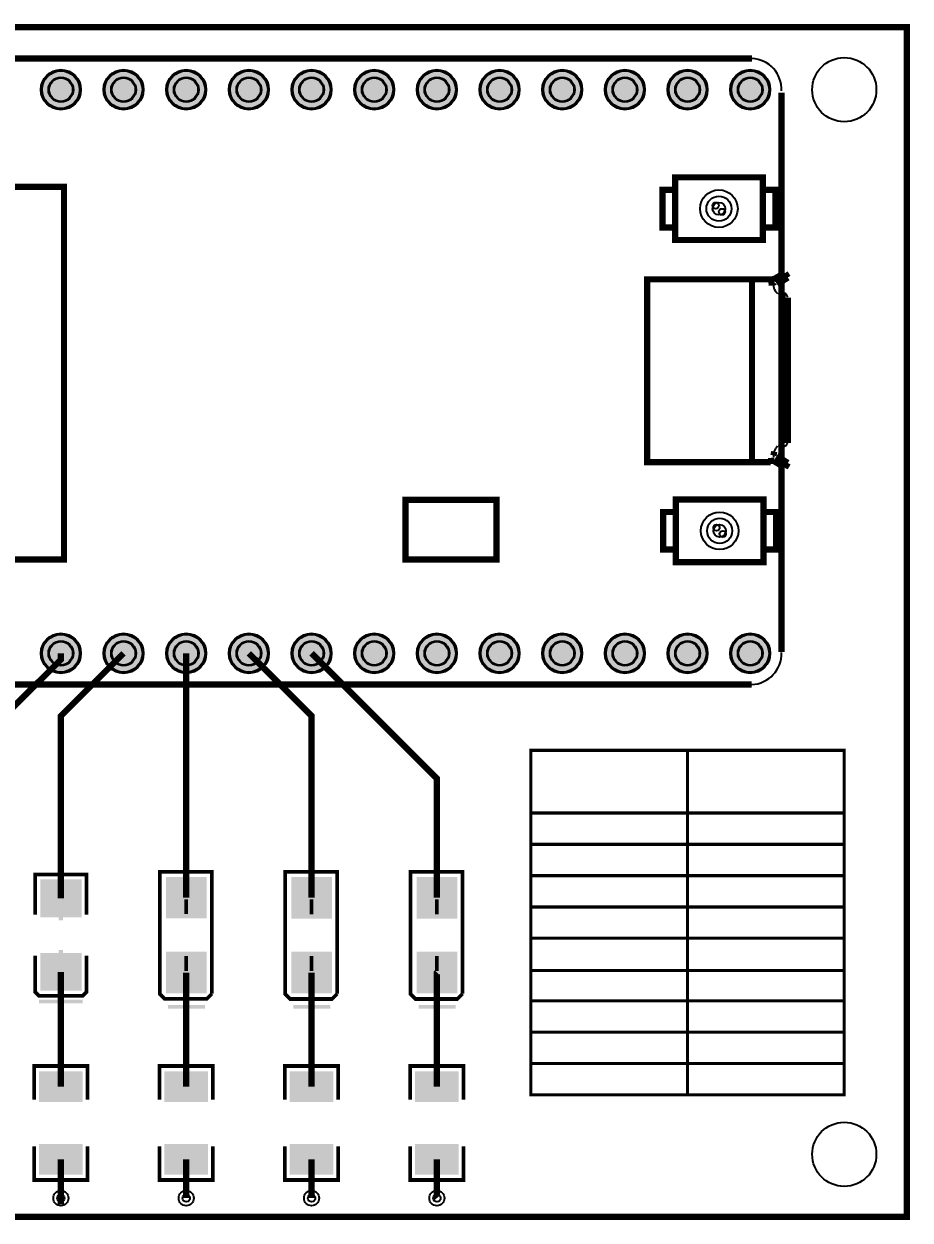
# Model space of a CAD drawing. Header units: millimetres. Extents: x 15.1 to 111.9, y -38.2 to 10.3.
# Drawn here: x 75.97 to 111.89, y -38.23 to 10.29 of the extents above; entities that cross this region are included whole.
import ezdxf

# ---------------------------------------------------------------- set-up
doc = ezdxf.new("R2010")
doc.units = ezdxf.units.MM
for name, color, linetype, true_color in [('BoardOutLine', 7, 'Continuous', 0xff00ff), ('BottomSolderMaskLayer', 7, 'Continuous', 0xaa00ff), ('Document', 7, 'Continuous', 0xffffff), ('Hole', 7, 'Continuous', 0x222222), ('Multi-Layer', 7, 'Continuous', 0xc0c0c0), ('TopLayer', 7, 'Continuous', 0xff0000), ('TopPasteMaskLayer', 7, 'Continuous', 0x808080), ('TopSilkLayer', 7, 'Continuous', 0xffcc00), ('TopSolderMaskLayer', 7, 'Continuous', 0x800080)]:
    doc.layers.add(name, color=color, linetype=linetype, true_color=true_color)

msp = doc.modelspace()

# ---------------------------------------------------------------- hatches: boundary and pattern name
at = {"layer": 'BottomSolderMaskLayer'}
for points in [[(76.65709931419859, 7.6200152400305114, 1), (78.2827025654051, 7.6200152400305114, 1)], [(79.19710439420872, 7.6200152400305114, 1), (80.82270764541524, 7.6200152400305114, 1)], [(81.73710947421885, 7.6200152400305114, 1), (83.36271272542537, 7.6200152400305114, 1)], [(84.27711455422899, 7.6200152400305114, 1), (85.9027178054355, 7.6200152400305114, 1)], [(86.81711963423935, 7.6200152400305114, 1), (88.44272288544586, 7.6200152400305114, 1)], [(89.35712471424948, 7.6200152400305114, 1), (90.982727965456, 7.6200152400305114, 1)], [(91.89712979425961, 7.6200152400305114, 1), (93.52273304546613, 7.6200152400305114, 1)], [(94.43713487426974, 7.6200152400305114, 1), (96.06273812547626, 7.6200152400305114, 1)], [(96.97713995427988, 7.6200152400305114, 1), (98.60274320548639, 7.6200152400305114, 1)], [(99.51714503429001, 7.6200152400305114, 1), (101.14274828549652, 7.6200152400305114, 1)], [(102.05715011430014, 7.6200152400305114, 1), (103.68275336550666, 7.6200152400305114, 1)], [(104.59715519431028, 7.6200152400305114, 1), (106.22275844551679, 7.6200152400305114, 1)], [(76.65709931419859, -15.24003048006091, 1), (78.2827025654051, -15.24003048006091, 1)], [(79.19710439420872, -15.24003048006091, 1), (80.82270764541524, -15.24003048006091, 1)], [(81.73710947421885, -15.24003048006091, 1), (83.36271272542537, -15.24003048006091, 1)], [(84.27711455422899, -15.24003048006091, 1), (85.9027178054355, -15.24003048006091, 1)], [(86.81711963423935, -15.24003048006091, 1), (88.44272288544586, -15.24003048006091, 1)], [(89.35712471424948, -15.24003048006091, 1), (90.982727965456, -15.24003048006091, 1)], [(91.89712979425961, -15.24003048006091, 1), (93.52273304546613, -15.24003048006091, 1)], [(94.43713487426974, -15.24003048006091, 1), (96.06273812547626, -15.24003048006091, 1)], [(96.97713995427988, -15.24003048006091, 1), (98.60274320548639, -15.24003048006091, 1)], [(99.51714503429001, -15.24003048006091, 1), (101.14274828549652, -15.24003048006091, 1)], [(102.05715011430014, -15.24003048006091, 1), (103.68275336550666, -15.24003048006091, 1)], [(104.59715519431028, -15.24003048006091, 1), (106.22275844551679, -15.24003048006091, 1)]]:
    msp.add_hatch(color=256, dxfattribs=at).paths.add_polyline_path(points)
at = {"layer": 'Document'}
for points in [[(82.62501905003819, -25.219075438150867), (82.47500635001279, -25.219075438150867), (82.47500635001279, -25.81907543815089), (82.62501905003819, -25.81907543815089)], [(87.7051816103633, -25.22052324104652), (87.5551689103379, -25.22052324104652), (87.5551689103379, -25.82052324104643), (87.7051816103633, -25.82052324104643)], [(92.78519177038356, -25.220040640081265), (92.63517907035816, -25.220040640081265), (92.63517907035816, -25.820040640081174), (92.78519177038356, -25.820040640081174)], [(78.0693421386843, -25.620269240538505), (76.86934213868449, -25.620269240538505), (76.86934213868449, -25.800279400558793), (78.0693421386843, -25.800279400558793)], [(77.55933451866895, -25.35026670053344), (77.37934975869962, -25.35026670053344), (77.37934975869962, -26.07028194056386), (77.55933451866895, -26.07028194056386)], [(83.05001270002526, -25.444094488188966), (82.05001270002526, -25.444094488188966), (82.05001270002526, -25.59408178816352), (83.05001270002526, -25.59408178816352)], [(88.1301752603506, -25.445542291084507), (87.1301752603506, -25.445542291084507), (87.1301752603506, -25.595529591059176), (88.1301752603506, -25.595529591059176)], [(93.21018542037086, -25.445059690119365), (92.21018542037086, -25.445059690119365), (92.21018542037086, -25.59504699009392), (93.21018542037086, -25.59504699009392)], [(77.55933451866895, -27.990297180594325), (77.37934975869962, -27.990297180594325), (77.37934975869962, -27.270281940563905), (77.55933451866895, -27.270281940563905)], [(82.62501905003819, -28.11910083820169), (82.47500635001279, -28.11910083820169), (82.47500635001279, -27.519100838201666), (82.62501905003819, -27.519100838201666)], [(87.7051816103633, -28.12054864109723), (87.5551689103379, -28.12054864109723), (87.5551689103379, -27.520548641097207), (87.7051816103633, -27.520548641097207)], [(92.78519177038356, -28.120066040132087), (92.63517907035816, -28.120066040132087), (92.63517907035816, -27.520066040132065), (92.78519177038356, -27.520066040132065)]]:
    msp.add_hatch(color=256, dxfattribs=at).paths.add_polyline_path(points)
at = {"layer": 'Multi-Layer'}
for points in [[(76.70789941579879, 7.6200152400305114, 1), (78.2319024638049, 7.6200152400305114, 1)], [(79.24790449580892, 7.6200152400305114, 1), (80.77190754381503, 7.6200152400305114, 1)], [(81.78790957581906, 7.6200152400305114, 1), (83.31191262382517, 7.6200152400305114, 1)], [(84.32791465582919, 7.6200152400305114, 1), (85.8519177038353, 7.6200152400305114, 1)], [(86.86791973583955, 7.6200152400305114, 1), (88.39192278384566, 7.6200152400305114, 1)], [(89.40792481584968, 7.6200152400305114, 1), (90.93192786385579, 7.6200152400305114, 1)], [(91.94792989585982, 7.6200152400305114, 1), (93.47193294386592, 7.6200152400305114, 1)], [(94.48793497586995, 7.6200152400305114, 1), (96.01193802387606, 7.6200152400305114, 1)], [(97.02794005588008, 7.6200152400305114, 1), (98.55194310388619, 7.6200152400305114, 1)], [(99.56794513589021, 7.6200152400305114, 1), (101.09194818389632, 7.6200152400305114, 1)], [(102.10795021590035, 7.6200152400305114, 1), (103.63195326390645, 7.6200152400305114, 1)], [(104.64795529591048, 7.6200152400305114, 1), (106.17195834391659, 7.6200152400305114, 1)], [(76.70789941579879, -15.24003048006091, 1), (78.2319024638049, -15.24003048006091, 1)], [(79.24790449580892, -15.24003048006091, 1), (80.77190754381503, -15.24003048006091, 1)], [(81.78790957581906, -15.24003048006091, 1), (83.31191262382517, -15.24003048006091, 1)], [(84.32791465582919, -15.24003048006091, 1), (85.8519177038353, -15.24003048006091, 1)], [(86.86791973583955, -15.24003048006091, 1), (88.39192278384566, -15.24003048006091, 1)], [(89.40792481584968, -15.24003048006091, 1), (90.93192786385579, -15.24003048006091, 1)], [(91.94792989585982, -15.24003048006091, 1), (93.47193294386592, -15.24003048006091, 1)], [(94.48793497586995, -15.24003048006091, 1), (96.01193802387606, -15.24003048006091, 1)], [(97.02794005588008, -15.24003048006091, 1), (98.55194310388619, -15.24003048006091, 1)], [(99.56794513589021, -15.24003048006091, 1), (101.09194818389632, -15.24003048006091, 1)], [(102.10795021590035, -15.24003048006091, 1), (103.63195326390645, -15.24003048006091, 1)], [(104.64795529591048, -15.24003048006091, 1), (106.17195834391659, -15.24003048006091, 1)]]:
    msp.add_hatch(color=256, dxfattribs=at).paths.add_polyline_path(points)
at = {"layer": 'TopLayer'}
for points in [[(78.27934975869948, -25.92026924053846), (76.65933451866886, -25.92026924053846), (76.65933451866886, -24.435280670561383), (78.27934975869948, -24.435280670561383)], [(81.75001270002531, -25.96918973837944), (81.75001270002531, -24.33418846837685), (83.35001270002545, -24.33418846837685), (83.35001270002545, -25.96918973837944)], [(86.83017526035064, -25.970637541275096), (86.83017526035064, -24.335636271272506), (88.43017526035055, -24.335636271272506), (88.43017526035055, -25.970637541275096)], [(91.91018542037091, -25.97015494030984), (91.91018542037091, -24.33515367030725), (93.51018542037082, -24.33515367030725), (93.51018542037082, -25.97015494030984)], [(78.27934975869948, -27.420294640589304), (76.65933451866886, -27.420294640589304), (76.65933451866886, -28.90528321056638), (78.27934975869948, -28.90528321056638)], [(81.75001270002531, -29.00398780797559), (81.75001270002531, -27.368986537973), (83.35001270002545, -27.368986537973), (83.35001270002545, -29.00398780797559)], [(86.83017526035064, -29.00543561087113), (86.83017526035064, -27.370434340868655), (88.43017526035055, -27.370434340868655), (88.43017526035055, -29.00543561087113)], [(91.91018542037091, -29.00495300990599), (91.91018542037091, -27.369951739903513), (93.51018542037082, -27.369951739903513), (93.51018542037082, -29.00495300990599)], [(76.61965963931925, -33.41506223012448), (78.32065024130043, -33.41506223012448), (78.32065024130043, -32.20754381508766), (76.61965963931925, -32.20754381508766)], [(81.69966979933974, -33.41506223012448), (83.40066040132069, -33.41506223012448), (83.40066040132069, -32.20754381508766), (81.69966979933974, -32.20754381508766)], [(86.77967995936001, -33.41506223012448), (88.48067056134119, -33.41506223012448), (88.48067056134119, -32.20754381508766), (86.77967995936001, -32.20754381508766)], [(91.85969011938028, -33.41506223012448), (93.56068072136145, -33.41506223012448), (93.56068072136145, -32.20754381508766), (91.85969011938028, -32.20754381508766)], [(76.61965963931925, -35.165074930149785), (78.32065024130043, -35.165074930149785), (78.32065024130043, -36.3725933451866), (76.61965963931925, -36.3725933451866)], [(81.69966979933974, -35.165074930149785), (83.40066040132069, -35.165074930149785), (83.40066040132069, -36.3725933451866), (81.69966979933974, -36.3725933451866)], [(86.77967995936001, -35.165074930149785), (88.48067056134119, -35.165074930149785), (88.48067056134119, -36.3725933451866), (86.77967995936001, -36.3725933451866)], [(91.85969011938028, -35.165074930149785), (93.56068072136145, -35.165074930149785), (93.56068072136145, -36.3725933451866), (91.85969011938028, -36.3725933451866)]]:
    msp.add_hatch(color=256, dxfattribs=at).paths.add_polyline_path(points)
at = {"layer": 'TopPasteMaskLayer'}
for points in [[(78.17932435864873, -25.920243840487615), (77.84472948945904, -25.920243840487615), (77.74472948945913, -25.820243840487706), (77.74472948945913, -25.515341630683224), (77.644729489459, -25.4153416306832), (77.29390398780788, -25.4153416306832), (77.19390398780797, -25.515341630683224), (77.19390398780797, -25.820243840487706), (77.09390398780783, -25.920243840487615), (76.75930911861815, -25.920243840487615), (76.65930911861824, -25.820243840487706), (76.65930911861824, -24.535255270510447), (76.75930911861815, -24.435255270510538), (78.17932435864873, -24.435255270510538), (78.27932435864864, -24.535255270510447), (78.27932435864864, -25.820243840487706)], [(81.8499872999746, -25.969113538227134), (82.22052324104652, -25.969113538227134), (82.32052324104666, -25.86911353822711), (82.32052324104666, -25.51320802641601), (82.42052324104657, -25.4132080264161), (82.67947675895357, -25.4132080264161), (82.77947675895348, -25.51320802641601), (82.77947675895348, -25.86911353822711), (82.87950215900423, -25.969113538227134), (83.25001270002531, -25.969113538227134), (83.35001270002545, -25.86911353822711), (83.35001270002545, -24.434112268224453), (83.25001270002531, -24.3340868681737), (81.8499872999746, -24.3340868681737), (81.74998729997446, -24.434112268224453), (81.74998729997446, -25.86911353822711)], [(86.93014986029971, -25.97056134112256), (87.30068580137163, -25.97056134112256), (87.40068580137154, -25.870561341122766), (87.40068580137154, -25.514655829311664), (87.50068580137167, -25.41465582931164), (87.75963931927868, -25.41465582931164), (87.85963931927881, -25.514655829311664), (87.85963931927881, -25.870561341122766), (87.95966471932957, -25.97056134112256), (88.33017526035064, -25.97056134112256), (88.43017526035055, -25.870561341122766), (88.43017526035055, -24.435560071120108), (88.33017526035064, -24.335534671069354), (86.93014986029971, -24.335534671069354), (86.8301498602998, -24.435560071120108), (86.8301498602998, -25.870561341122766)], [(92.01016002031997, -25.970078740157533), (92.3806959613919, -25.970078740157533), (92.4806959613918, -25.87007874015751), (92.4806959613918, -25.51417322834652), (92.58069596139194, -25.4141732283465), (92.83964947929894, -25.4141732283465), (92.93964947929908, -25.51417322834652), (92.93964947929908, -25.87007874015751), (93.03967487934983, -25.970078740157533), (93.41018542037091, -25.970078740157533), (93.51018542037082, -25.87007874015751), (93.51018542037082, -24.43507747015485), (93.41018542037091, -24.335052070104098), (92.01016002031997, -24.335052070104098), (91.91016002032006, -24.43507747015485), (91.91016002032006, -25.87007874015751)], [(78.17932435864873, -27.42026924053846), (77.84472948945904, -27.42026924053846), (77.74472948945913, -27.520269240538482), (77.74472948945913, -27.82517145034285), (77.644729489459, -27.925171450342873), (77.29390398780788, -27.925171450342873), (77.19390398780797, -27.82517145034285), (77.19390398780797, -27.520269240538482), (77.09390398780783, -27.42026924053846), (76.75930911861815, -27.42026924053846), (76.65930911861824, -27.520269240538482), (76.65930911861824, -28.805257810515627), (76.75930911861815, -28.90525781051565), (78.17932435864873, -28.90525781051565), (78.27932435864864, -28.805257810515627), (78.27932435864864, -27.520269240538482)], [(83.25001270002531, -27.369088138176267), (82.87950215900423, -27.369088138176267), (82.77950215900432, -27.469088138176176), (82.77950215900432, -27.824993649987277), (82.67950215900441, -27.9249936499873), (82.42052324104657, -27.9249936499873), (82.32052324104666, -27.824993649987277), (82.32052324104666, -27.469088138176176), (82.22052324104652, -27.369088138176267), (81.85001270002522, -27.369088138176267), (81.75001270002531, -27.469088138176176), (81.75001270002531, -28.904089408178834), (81.85001270002522, -29.004089408178857), (83.25001270002531, -29.004089408178857), (83.35001270002545, -28.904089408178834), (83.35001270002545, -27.469088138176176)], [(88.33017526035064, -27.370535941071807), (87.95966471932957, -27.370535941071807), (87.85966471932966, -27.47053594107183), (87.85966471932966, -27.826441452882932), (87.75966471932952, -27.92644145288284), (87.50068580137167, -27.92644145288284), (87.40068580137154, -27.826441452882932), (87.40068580137154, -27.47053594107183), (87.30068580137163, -27.370535941071807), (86.93017526035055, -27.370535941071807), (86.83017526035064, -27.47053594107183), (86.83017526035064, -28.905537211074375), (86.93017526035055, -29.005537211074397), (88.33017526035064, -29.005537211074397), (88.43017526035055, -28.905537211074375), (88.43017526035055, -27.47053594107183)], [(93.41018542037091, -27.370053340106665), (93.03967487934983, -27.370053340106665), (92.93967487934992, -27.470053340106688), (92.93967487934992, -27.825958851917676), (92.83967487934979, -27.9259588519177), (92.58069596139194, -27.9259588519177), (92.4806959613918, -27.825958851917676), (92.4806959613918, -27.470053340106688), (92.3806959613919, -27.370053340106665), (92.01018542037082, -27.370053340106665), (91.91018542037091, -27.470053340106688), (91.91018542037091, -28.905054610109232), (92.01018542037082, -29.00505461010914), (93.41018542037091, -29.00505461010914), (93.51018542037082, -28.905054610109232), (93.51018542037082, -27.470053340106688)], [(76.71965963931916, -33.41506223012448), (77.08097536195078, -33.41506223012448), (77.18097536195069, -33.315062230124454), (77.18097536195069, -33.10449580899149), (77.2809753619506, -33.00449580899158), (77.65933451866908, -33.00449580899158), (77.759334518669, -33.10449580899149), (77.759334518669, -33.315062230124454), (77.8593345186689, -33.41506223012448), (78.22065024130052, -33.41506223012448), (78.32065024130043, -33.315062230124454), (78.32065024130043, -32.30754381508768), (78.22065024130052, -32.20754381508766), (76.71965963931916, -32.20754381508766), (76.61965963931925, -32.30754381508768), (76.61965963931925, -33.315062230124454)], [(81.79966979933965, -33.41506223012448), (82.16098552197127, -33.41506223012448), (82.26098552197118, -33.315062230124454), (82.26098552197118, -33.10449580899149), (82.36098552197086, -33.00449580899158), (82.73934467868958, -33.00449580899158), (82.83934467868949, -33.10449580899149), (82.83934467868949, -33.315062230124454), (82.9393446786894, -33.41506223012448), (83.30066040132078, -33.41506223012448), (83.40066040132069, -33.315062230124454), (83.40066040132069, -32.30754381508768), (83.30066040132078, -32.20754381508766), (81.79966979933965, -32.20754381508766), (81.69966979933974, -32.30754381508768), (81.69966979933974, -33.315062230124454)], [(86.87967995935992, -33.41506223012448), (87.24099568199154, -33.41506223012448), (87.34099568199144, -33.315062230124454), (87.34099568199144, -33.10449580899149), (87.44099568199135, -33.00449580899158), (87.81935483870984, -33.00449580899158), (87.91935483870975, -33.10449580899149), (87.91935483870975, -33.315062230124454), (88.01935483870966, -33.41506223012448), (88.38067056134128, -33.41506223012448), (88.48067056134119, -33.315062230124454), (88.48067056134119, -32.30754381508768), (88.38067056134128, -32.20754381508766), (86.87967995935992, -32.20754381508766), (86.77967995936001, -32.30754381508768), (86.77967995936001, -33.315062230124454)], [(91.95969011938018, -33.41506223012448), (92.3210058420118, -33.41506223012448), (92.42100584201171, -33.315062230124454), (92.42100584201171, -33.10449580899149), (92.52100584201162, -33.00449580899158), (92.8993649987301, -33.00449580899158), (92.99936499873002, -33.10449580899149), (92.99936499873002, -33.315062230124454), (93.09936499872992, -33.41506223012448), (93.46068072136154, -33.41506223012448), (93.56068072136145, -33.315062230124454), (93.56068072136145, -32.30754381508768), (93.46068072136154, -32.20754381508766), (91.95969011938018, -32.20754381508766), (91.85969011938028, -32.30754381508768), (91.85969011938028, -33.315062230124454)], [(76.71965963931916, -35.165074930149785), (77.08097536195078, -35.165074930149785), (77.18097536195069, -35.26507493014981), (77.18097536195069, -35.475641351282775), (77.2809753619506, -35.575641351282684), (77.65933451866908, -35.575641351282684), (77.759334518669, -35.475641351282775), (77.759334518669, -35.26507493014981), (77.8593345186689, -35.165074930149785), (78.22065024130052, -35.165074930149785), (78.32065024130043, -35.26507493014981), (78.32065024130043, -36.27259334518658), (78.22065024130052, -36.3725933451866), (76.71965963931916, -36.3725933451866), (76.61965963931925, -36.27259334518658), (76.61965963931925, -35.26507493014981)], [(81.79966979933965, -35.165074930149785), (82.16098552197127, -35.165074930149785), (82.26098552197118, -35.26507493014981), (82.26098552197118, -35.475641351282775), (82.36098552197086, -35.575641351282684), (82.73934467868958, -35.575641351282684), (82.83934467868949, -35.475641351282775), (82.83934467868949, -35.26507493014981), (82.9393446786894, -35.165074930149785), (83.30066040132078, -35.165074930149785), (83.40066040132069, -35.26507493014981), (83.40066040132069, -36.27259334518658), (83.30066040132078, -36.3725933451866), (81.79966979933965, -36.3725933451866), (81.69966979933974, -36.27259334518658), (81.69966979933974, -35.26507493014981)], [(86.87967995935992, -35.165074930149785), (87.24099568199154, -35.165074930149785), (87.34099568199144, -35.26507493014981), (87.34099568199144, -35.475641351282775), (87.44099568199135, -35.575641351282684), (87.81935483870984, -35.575641351282684), (87.91935483870975, -35.475641351282775), (87.91935483870975, -35.26507493014981), (88.01935483870966, -35.165074930149785), (88.38067056134128, -35.165074930149785), (88.48067056134119, -35.26507493014981), (88.48067056134119, -36.27259334518658), (88.38067056134128, -36.3725933451866), (86.87967995935992, -36.3725933451866), (86.77967995936001, -36.27259334518658), (86.77967995936001, -35.26507493014981)], [(91.95969011938018, -35.165074930149785), (92.3210058420118, -35.165074930149785), (92.42100584201171, -35.26507493014981), (92.42100584201171, -35.475641351282775), (92.52100584201162, -35.575641351282684), (92.8993649987301, -35.575641351282684), (92.99936499873002, -35.475641351282775), (92.99936499873002, -35.26507493014981), (93.09936499872992, -35.165074930149785), (93.46068072136154, -35.165074930149785), (93.56068072136145, -35.26507493014981), (93.56068072136145, -36.27259334518658), (93.46068072136154, -36.3725933451866), (91.95969011938018, -36.3725933451866), (91.85969011938028, -36.27259334518658), (91.85969011938028, -35.26507493014981)]]:
    msp.add_hatch(color=256, dxfattribs=at).paths.add_polyline_path(points)
at = {"layer": 'TopSilkLayer'}
for points in [[(78.35554991109984, -29.286283972567958), (76.58313436626895, -29.286283972567958), (76.58313436626895, -29.438684277368452), (78.35554991109984, -29.438684277368452)], [(83.31120142240275, -29.502895605791196), (81.8087884175768, -29.502895605791196), (81.8087884175768, -29.655295910591803), (83.31120142240275, -29.655295910591803)], [(88.39136398272785, -29.50434340868685), (86.88895097790191, -29.50434340868685), (86.88895097790191, -29.656743713487458), (88.39136398272785, -29.656743713487458)], [(93.47137414274835, -29.503860807721594), (91.96896113792218, -29.503860807721594), (91.96896113792218, -29.656261112522202), (93.47137414274835, -29.656261112522202)]]:
    msp.add_hatch(color=256, dxfattribs=at).paths.add_polyline_path(points)
at = {"layer": 'TopSolderMaskLayer'}
for points in [[(76.65709931419859, 7.6200152400305114, 1), (78.2827025654051, 7.6200152400305114, 1)], [(79.19710439420872, 7.6200152400305114, 1), (80.82270764541524, 7.6200152400305114, 1)], [(81.73710947421885, 7.6200152400305114, 1), (83.36271272542537, 7.6200152400305114, 1)], [(84.27711455422899, 7.6200152400305114, 1), (85.9027178054355, 7.6200152400305114, 1)], [(86.81711963423935, 7.6200152400305114, 1), (88.44272288544586, 7.6200152400305114, 1)], [(89.35712471424948, 7.6200152400305114, 1), (90.982727965456, 7.6200152400305114, 1)], [(91.89712979425961, 7.6200152400305114, 1), (93.52273304546613, 7.6200152400305114, 1)], [(94.43713487426974, 7.6200152400305114, 1), (96.06273812547626, 7.6200152400305114, 1)], [(96.97713995427988, 7.6200152400305114, 1), (98.60274320548639, 7.6200152400305114, 1)], [(99.51714503429001, 7.6200152400305114, 1), (101.14274828549652, 7.6200152400305114, 1)], [(102.05715011430014, 7.6200152400305114, 1), (103.68275336550666, 7.6200152400305114, 1)], [(104.59715519431028, 7.6200152400305114, 1), (106.22275844551679, 7.6200152400305114, 1)], [(76.65709931419859, -15.24003048006091, 1), (78.2827025654051, -15.24003048006091, 1)], [(79.19710439420872, -15.24003048006091, 1), (80.82270764541524, -15.24003048006091, 1)], [(81.73710947421885, -15.24003048006091, 1), (83.36271272542537, -15.24003048006091, 1)], [(84.27711455422899, -15.24003048006091, 1), (85.9027178054355, -15.24003048006091, 1)], [(86.81711963423935, -15.24003048006091, 1), (88.44272288544586, -15.24003048006091, 1)], [(89.35712471424948, -15.24003048006091, 1), (90.982727965456, -15.24003048006091, 1)], [(91.89712979425961, -15.24003048006091, 1), (93.52273304546613, -15.24003048006091, 1)], [(94.43713487426974, -15.24003048006091, 1), (96.06273812547626, -15.24003048006091, 1)], [(96.97713995427988, -15.24003048006091, 1), (98.60274320548639, -15.24003048006091, 1)], [(99.51714503429001, -15.24003048006091, 1), (101.14274828549652, -15.24003048006091, 1)], [(102.05715011430014, -15.24003048006091, 1), (103.68275336550666, -15.24003048006091, 1)], [(104.59715519431028, -15.24003048006091, 1), (106.22275844551679, -15.24003048006091, 1)], [(78.3070571672315, -25.9435514257043), (76.63162363454626, -25.9435514257043), (76.63162363454626, -24.411996892416482), (78.3070571672315, -24.411996892416482)], [(81.7251595572634, -25.99514704835849), (81.7251595572634, -24.308234384210664), (83.37487215630017, -24.308234384210664), (83.37487215630017, -25.99514704835849)], [(86.80531896083221, -25.996592431894555), (86.80531896083221, -24.309679767746616), (88.45503155986876, -24.309679767746616), (88.45503155986876, -25.996592431894555)], [(91.88532912085248, -25.99611063738257), (91.88532912085248, -24.309197973234518), (93.53504171988925, -24.309197973234518), (93.53504171988925, -25.99611063738257)], [(78.3070571672315, -27.397010862444404), (76.63162363454626, -27.397010862444404), (76.63162363454626, -28.92856539573222), (78.3070571672315, -28.92856539573222)], [(81.7251595572634, -29.029945117954753), (81.7251595572634, -27.343032453806813), (83.37487215630017, -27.343032453806813), (83.37487215630017, -29.029945117954753)], [(86.80531896083221, -29.031390501490705), (86.80531896083221, -27.344477837342765), (88.45503155986876, -27.344477837342765), (88.45503155986876, -29.031390501490705)], [(91.88532912085248, -29.03090870697872), (91.88532912085248, -27.34399604283078), (93.53504171988925, -27.34399604283078), (93.53504171988925, -29.03090870697872)], [(76.58387944154924, -33.433093994300975), (78.35643043907044, -33.433093994300975), (78.35643043907044, -32.189513568034045), (76.58387944154924, -32.189513568034045)], [(81.66388960156974, -33.433093994300975), (83.4364405990907, -33.433093994300975), (83.4364405990907, -32.189513568034045), (81.66388960156974, -32.189513568034045)], [(86.74389976159, -33.433093994300975), (88.5164507591112, -33.433093994300975), (88.5164507591112, -32.189513568034045), (86.74389976159, -32.189513568034045)], [(91.82390992161027, -33.433093994300975), (93.59646091913146, -33.433093994300975), (93.59646091913146, -32.189513568034045), (91.82390992161027, -32.189513568034045)], [(76.58387944154924, -35.14704316597329), (78.35643043907044, -35.14704316597329), (78.35643043907044, -36.39062359224022), (76.58387944154924, -36.39062359224022)], [(81.66388960156974, -35.14704316597329), (83.4364405990907, -35.14704316597329), (83.4364405990907, -36.39062359224022), (81.66388960156974, -36.39062359224022)], [(86.74389976159, -35.14704316597329), (88.5164507591112, -35.14704316597329), (88.5164507591112, -36.39062359224022), (86.74389976159, -36.39062359224022)], [(91.82390992161027, -35.14704316597329), (93.59646091913146, -35.14704316597329), (93.59646091913146, -36.39062359224022), (91.82390992161027, -36.39062359224022)]]:
    msp.add_hatch(color=256, dxfattribs=at).paths.add_polyline_path(points)

# ---------------------------------------------------------------- linework, layer by layer
at = {"layer": 'BoardOutLine', "const_width": 0.25400050800101603}
msp.add_lwpolyline([(15.240030480061023, 10.160020320040644), (15.494030988061922, 10.160020320040644), (15.52197104394213, 10.160020320040644), (111.76022352044697, 10.160020320040644), (111.76022352044697, -38.10007620015233), (15.240030480061023, -38.10007620015233), (15.240030480061023, 10), (15.240005080010178, 10.1599949199898)], dxfattribs=at)
at = {"layer": 'BottomSolderMaskLayer'}
for centre, radius in [((77.46990093980185, 7.6200152400305114), 0.8128016256032513), ((80.00990601981198, 7.6200152400305114), 0.8128016256032513), ((82.54991109982211, 7.6200152400305114), 0.8128016256032513), ((85.08991617983224, 7.6200152400305114), 0.8128016256032513), ((87.6299212598426, 7.6200152400305114), 0.8128016256032513), ((90.16992633985274, 7.6200152400305114), 0.8128016256032513), ((92.70993141986287, 7.6200152400305114), 0.8128016256032513), ((95.249936499873, 7.6200152400305114), 0.8128016256032513), ((97.78994157988313, 7.6200152400305114), 0.8128016256032513), ((100.32994665989327, 7.6200152400305114), 0.8128016256032513), ((102.8699517399034, 7.6200152400305114), 0.8128016256032513), ((105.40995681991353, 7.6200152400305114), 0.8128016256032513), ((77.47002794005584, 7.6200152400305114), 0.5066734400135467), ((80.01003302006598, 7.6200152400305114), 0.5066734400135467), ((82.55003810007611, 7.6200152400305114), 0.5066734400135467), ((85.09004318008647, 7.6200152400305114), 0.5066734400135467), ((87.6300482600966, 7.6200152400305114), 0.5066734400135467), ((90.17005334010673, 7.6200152400305114), 0.5066734400135467), ((92.71005842011687, 7.6200152400305114), 0.5066734400135467), ((95.250063500127, 7.6200152400305114), 0.5066734400135467), ((97.79006858013713, 7.6200152400305114), 0.5066734400135467), ((100.33007366014726, 7.6200152400305114), 0.5066734400135467), ((102.8700787401574, 7.6200152400305114), 0.5066734400135467), ((105.41008382016776, 7.6200152400305114), 0.5066734400135467), ((77.46990093980185, -15.24003048006091), 0.8128016256032513), ((80.00990601981198, -15.24003048006091), 0.8128016256032513), ((82.54991109982211, -15.24003048006091), 0.8128016256032513), ((85.08991617983224, -15.24003048006091), 0.8128016256032513), ((87.6299212598426, -15.24003048006091), 0.8128016256032513), ((90.16992633985274, -15.24003048006091), 0.8128016256032513), ((92.70993141986287, -15.24003048006091), 0.8128016256032513), ((95.249936499873, -15.24003048006091), 0.8128016256032513), ((97.78994157988313, -15.24003048006091), 0.8128016256032513), ((100.32994665989327, -15.24003048006091), 0.8128016256032513), ((102.8699517399034, -15.24003048006091), 0.8128016256032513), ((105.40995681991353, -15.24003048006091), 0.8128016256032513), ((77.470002540005, -15.24003048006091), 0.5066734400135467), ((80.01000762001513, -15.24003048006091), 0.5066734400135467), ((82.55001270002526, -15.24003048006091), 0.5066734400135467), ((85.09001778003562, -15.24003048006091), 0.5066734400135467), ((87.63002286004576, -15.24003048006091), 0.5066734400135467), ((90.17002794005589, -15.24003048006091), 0.5066734400135467), ((92.71003302006602, -15.24003048006091), 0.5066734400135467), ((95.25003810007615, -15.24003048006091), 0.5066734400135467), ((97.79004318008629, -15.24003048006091), 0.5066734400135467), ((100.33004826009642, -15.24003048006091), 0.5066734400135467), ((102.87005334010655, -15.24003048006091), 0.5066734400135467), ((105.41005842011668, -15.24003048006091), 0.5066734400135467)]:
    msp.add_circle(centre, radius, dxfattribs=at)
at = {"layer": 'Hole'}
for centre in [(77.46990093980185, -37.33807467614929), (82.54991109982211, -37.33807467614929), (87.6299212598426, -37.33807467614929), (92.70993141986287, -37.33807467614929)]:
    msp.add_circle(centre, 0.15240030480060962, dxfattribs=at)
at = {"layer": 'Multi-Layer'}
for centre, radius in [((109.21996443992884, 7.6200152400305114), 1.3000000000000003), ((77.46990093980185, 7.6200152400305114), 0.7620015240030481), ((80.00990601981198, 7.6200152400305114), 0.7620015240030481), ((82.54991109982211, 7.6200152400305114), 0.7620015240030481), ((85.08991617983224, 7.6200152400305114), 0.7620015240030481), ((87.6299212598426, 7.6200152400305114), 0.7620015240030481), ((90.16992633985274, 7.6200152400305114), 0.7620015240030481), ((92.70993141986287, 7.6200152400305114), 0.7620015240030481), ((95.249936499873, 7.6200152400305114), 0.7620015240030481), ((97.78994157988313, 7.6200152400305114), 0.7620015240030481), ((100.32994665989327, 7.6200152400305114), 0.7620015240030481), ((102.8699517399034, 7.6200152400305114), 0.7620015240030481), ((105.40995681991353, 7.6200152400305114), 0.7620015240030481), ((77.47002794005584, 7.6200152400305114), 0.4750063500127001), ((80.01003302006598, 7.6200152400305114), 0.4750063500127001), ((82.55003810007611, 7.6200152400305114), 0.4750063500127001), ((85.09004318008647, 7.6200152400305114), 0.4750063500127001), ((87.6300482600966, 7.6200152400305114), 0.4750063500127001), ((90.17005334010673, 7.6200152400305114), 0.4750063500127001), ((92.71005842011687, 7.6200152400305114), 0.4750063500127001), ((95.250063500127, 7.6200152400305114), 0.4750063500127001), ((97.79006858013713, 7.6200152400305114), 0.4750063500127001), ((100.33007366014726, 7.6200152400305114), 0.4750063500127001), ((102.8700787401574, 7.6200152400305114), 0.4750063500127001), ((105.41008382016776, 7.6200152400305114), 0.4750063500127001), ((77.46990093980185, -15.24003048006091), 0.7620015240030481), ((80.00990601981198, -15.24003048006091), 0.7620015240030481), ((82.54991109982211, -15.24003048006091), 0.7620015240030481), ((85.08991617983224, -15.24003048006091), 0.7620015240030481), ((87.6299212598426, -15.24003048006091), 0.7620015240030481), ((90.16992633985274, -15.24003048006091), 0.7620015240030481), ((92.70993141986287, -15.24003048006091), 0.7620015240030481), ((95.249936499873, -15.24003048006091), 0.7620015240030481), ((97.78994157988313, -15.24003048006091), 0.7620015240030481), ((100.32994665989327, -15.24003048006091), 0.7620015240030481), ((102.8699517399034, -15.24003048006091), 0.7620015240030481), ((105.40995681991353, -15.24003048006091), 0.7620015240030481), ((77.470002540005, -15.24003048006091), 0.4750063500127001), ((80.01000762001513, -15.24003048006091), 0.4750063500127001), ((82.55001270002526, -15.24003048006091), 0.4750063500127001), ((85.09001778003562, -15.24003048006091), 0.4750063500127001), ((87.63002286004576, -15.24003048006091), 0.4750063500127001), ((90.17002794005589, -15.24003048006091), 0.4750063500127001), ((92.71003302006602, -15.24003048006091), 0.4750063500127001), ((95.25003810007615, -15.24003048006091), 0.4750063500127001), ((97.79004318008629, -15.24003048006091), 0.4750063500127001), ((100.33004826009642, -15.24003048006091), 0.4750063500127001), ((102.87005334010655, -15.24003048006091), 0.4750063500127001), ((105.41005842011668, -15.24003048006091), 0.4750063500127001), ((109.21996443992884, -35.5600711201422), 1.3000000000000003), ((77.46990093980185, -37.33807467614929), 0.30480060960121924), ((82.54991109982211, -37.33807467614929), 0.30480060960121924), ((87.6299212598426, -37.33807467614929), 0.30480060960121924), ((92.70993141986287, -37.33807467614929), 0.30480060960121924)]:
    msp.add_circle(centre, radius, dxfattribs=at)
at = {"layer": 'TopLayer', "const_width": 0.25400050800101603}
for points in [[(77.47015494030984, -15.24003048006091), (77.47015494030984, -15.494030988061922), (74.42214884429768, -18.542037084074195), (74.42214884429768, -29.210058420116866), (72.8981457962916, -30.734061468122945), (68.32600965201937, -30.73401066802137), (67.31000762001531, -31.750012700025422), (67.31013462026931, -34.29006858013713)], [(80.01000762001513, -15.24003048006091), (77.47005334010669, -17.779984759969466), (77.47005334010669, -25.177419354838776)], [(82.55001270002526, -15.24003048006091), (82.5499618999238, -25.152705105410178)], [(85.09001778003562, -15.24003048006091), (87.63002286004576, -17.780035560071042), (87.63002286004576, -25.152603505206912)], [(87.63002286004576, -15.24003048006091), (92.7100076200154, -20.320015240030443), (92.7100076200154, -25.152603505206912)], [(77.47005334010669, -28.162433324866697), (77.470002540005, -32.81120142240286)], [(82.5499618999238, -28.187503175006327), (82.55001270002526, -32.81120142240286)], [(87.63002286004576, -28.187401574803175), (87.62999745999514, -32.81120142240286)], [(92.71005842011687, -28.187426974853906), (92.70993141986287, -28.187553975107903), (92.70993141986287, -32.81127762255517)], [(77.470002540005, -35.768783337566674), (77.470002540005, -37.59199898399788)], [(82.55001270002526, -35.768783337566674), (82.55001270002526, -37.33799847599687)], [(87.62999745999514, -35.768783337566674), (87.62999745999514, -37.33799847599687)], [(92.70993141986287, -35.768859537719095), (92.70993141986287, -37.337871475742986), (92.71005842011687, -37.338023876047714)]]:
    msp.add_lwpolyline(points, dxfattribs=at)
at = {"layer": 'TopSilkLayer'}
for points, const_width in [([(54.52997205994416, 8.890017780035578), (105.48663957327926, 8.8876555753111)], 0.25400050800101603), ([(106.68006096012186, 7.493014986029948), (106.68100076200153, -15.191897383794753)], 0.25400050800101603), ([(105.91793243586471, 1.5240030480060796), (105.91793243586471, 4.064008128016326), (102.36192532385053, 4.064008128016326), (102.36192532385053, 1.5240030480060796), (105.91793243586471, 1.5240030480060796), (105.91793243586471, 2.032004064008106), (106.42593345186674, 2.032004064008106), (106.42593345186674, 3.5560071120142993), (105.91793243586471, 3.5560071120142993)], 0.25400050800101603), ([(102.36192532385053, 2.032004064008106), (101.8539243078485, 2.032004064008106), (101.8539243078485, 3.5560071120142993), (102.26830073660153, 3.5560071120142993)], 0.25400050800101603), ([(106.23228346456699, -7.489408178816348), (101.22847345694709, -7.489408178816348), (101.22847345694709, -0.07254254508507074), (106.23228346456699, -0.07254254508507074)], 0.25400050800101603), ([(101.22847345694709, -0.5805435610870973), (101.22847345694709, -0.07254254508507074), (102.87947675895361, -0.07254254508507074)], 0.25400050800101603), ([(105.26705613411218, -0.07254254508507074), (106.1814833629669, -0.07254254508507074)], 0.25400050800101603), ([(105.48168656337316, -7.446329692659447), (105.48168656337316, -0.08023876047752765)], 0.25400050800101603), ([(106.25763271526534, 0.054457708915379044), (106.27363474726963, -0.20314960629912093)], 0.25400050800101603), ([(106.35928371856744, -0.07254254508507074), (106.79105918211826, 0.18145796291594252)], 0.25400050800101603), ([(106.93406146812299, 0), (106.5022606045211, -0.27929895859790577)], 0.25400050800101603), ([(106.81648463296938, 0.18145796291594252), (106.93406146812299, 0)], 0.25400050800101603), ([(106.27363474726963, -0.20314960629912093), (106.28305816611623, -0.326543053086084)], 0.25400050800101603), ([(106.55306070612141, -0.6602997205993688), (106.5784861569723, -0.6602997205993688)], 0.25400050800101603), ([(106.5784861569723, -0.6602997205993688), (106.78163576327165, -0.6602997205993688)], 0.25400050800101603), ([(106.71485902971813, -6.562331724663409), (106.71485902971813, -0.6694691389382115)], 0.25400050800101603), ([(106.93406146812299, -6.705588011176019), (106.93406146812299, -0.8127254254508216)], 0.25400050800101603), ([(106.55306070612141, -6.857962915925782), (106.5784861569723, -6.857962915925782)], 0.25400050800101603), ([(106.5784861569723, -6.857962915925782), (106.78163576327165, -6.857962915925782)], 0.25400050800101603), ([(101.22847345694709, -7.0829819659638815), (101.22847345694709, -7.489408178816348), (102.77785115570236, -7.489408178816348)], 0.25400050800101603), ([(106.25763271526534, -7.311633223266426), (106.26781813563639, -7.563093726187503)], 0.25400050800101603), ([(106.38463296926602, -7.057632715265413), (106.34986029972083, -7.213589027178045)], 0.25400050800101603), ([(106.93406146812299, -7.518389636779261), (106.47686055372128, -7.238963677927359)], 0.25400050800101603), ([(105.26705613411218, -7.489408178816348), (106.1814833629669, -7.489408178816348)], 0.25400050800101603), ([(106.35928371856744, -7.438633477266876), (106.79105918211826, -7.692633985267889)], 0.25400050800101603), ([(106.81648463296938, -7.717983235966358), (106.93406146812299, -7.518389636779261)], 0.25400050800101603), ([(105.9484378968757, -11.541757683515357), (105.9484378968757, -9.00175260350511), (102.39243078486152, -9.00175260350511), (102.39243078486152, -11.541757683515357), (105.9484378968757, -11.541757683515357), (105.9484378968757, -11.033756667513217), (106.45643891287773, -11.033756667513217), (106.45643891287773, -9.509753619507137), (105.9484378968757, -9.509753619507137)], 0.25400050800101603), ([(102.39243078486152, -11.033756667513217), (101.88442976885949, -11.033756667513217), (101.88442976885949, -9.509753619507137), (102.32423164846318, -9.509753619507137)], 0.25400050800101603), ([(105.4734061468123, -16.508458216916438), (54.60995681991358, -16.510033020065976)], 0.25400050800101603), ([(102.8700787401574, -19.17696215392425), (102.8699517399034, -33.146990093980094)], 0.12700025400050802), ([(96.51993903987795, -21.716967233934383), (109.21996443992884, -21.716967233934383), (109.21996443992884, -24.002971805943503), (109.21996443992884, -22.98696977393945), (96.51993903987795, -22.98696977393945), (96.51993903987795, -24.256972313944516), (109.21996443992884, -24.256972313944516), (109.21996443992884, -25.526974853949696), (96.51993903987795, -25.526974853949696), (96.51993903987795, -26.796977393954762), (109.21996443992884, -26.796977393954762), (109.21996443992884, -31.876987553975027)], 0.12700025400050802), ([(78.50795021590034, -25.8440690881381), (78.50795021590034, -24.20665481330957), (76.43068326136654, -24.20665481330957), (76.43068326136654, -25.8440690881381)], 0.15240030480060962), ([(81.76004572009151, -29.259080518161113), (81.67998475996956, -29.259080518161113), (81.48001016002036, -29.059080518161068), (81.48001016002036, -24.099060198120355), (83.59001778003562, -24.099060198120355), (83.59001778003562, -29.049098298196554)], 0.15001270002540007), ([(86.84020828041662, -29.26052832105654), (86.76014732029466, -29.26052832105654), (86.56017272034546, -29.060528321056722), (86.56017272034546, -24.100508001015896), (88.67018034036073, -24.100508001015896), (88.67018034036073, -29.050546101092095)], 0.15001270002540007), ([(91.92019304038604, -29.26004572009151), (91.84018288036577, -29.26004572009151), (91.64018288036573, -29.060045720091466), (91.64018288036573, -24.100050800101485), (93.750190500381, -24.100050800101485), (93.750190500381, -29.050063500126953)], 0.15001270002540007), ([(78.50795021590034, -27.496443992887862), (78.50795021590034, -28.981432562865166), (78.355524511049, -29.133858267716505), (76.58310896621788, -29.133858267716505), (76.43068326136654, -28.981432562865166), (76.43068326136654, -27.496443992887862)], 0.15240030480060962), ([(96.51993903987795, -28.06697993395983), (96.56037592075177, -28.10734061468122), (109.22021844043684, -28.10734061468122)], 0.12700025400050802), ([(81.76004572009151, -29.259080518161113), (83.38003556007129, -29.259080518161113), (83.59001778003562, -29.049098298196554)], 0.15001270002540007), ([(86.84020828041662, -29.26052832105654), (88.46019812039617, -29.26052832105654), (88.67018034036073, -29.050546101092095)], 0.15001270002540007), ([(91.92019304038604, -29.26004572009151), (93.54020828041644, -29.26004572009151), (93.750190500381, -29.050063500126953)], 0.15001270002540007), ([(96.52019304038618, -29.33703327406647), (109.22021844043684, -29.33703327406647), (109.22021844043684, -29.357378714757374), (109.22021844043684, -29.36245872491736), (109.22021844043684, -29.464033528067034)], 0.12700025400050802), ([(96.51993903987795, -30.60698501396996), (109.21996443992884, -30.60698501396996), (109.21996443992884, -30.62730505461002), (109.21996443992884, -30.63241046482085), (109.21996443992884, -30.733985267970525)], 0.12700025400050802), ([(76.3910591821184, -33.338862077724116), (76.3910591821184, -31.978943357886692), (78.54925069850151, -31.978943357886692), (78.54925069850151, -33.338862077724116)], 0.15240030480060962), ([(81.47106934213866, -33.338862077724116), (81.47106934213866, -31.978943357886692), (83.62926085852177, -31.978943357886692), (83.62926085852177, -33.338862077724116)], 0.15240030480060962), ([(86.55107950215893, -33.338862077724116), (86.55107950215893, -31.978943357886692), (88.70927101854227, -31.978943357886692), (88.70927101854227, -33.338862077724116)], 0.15240030480060962), ([(91.63108966217919, -33.338862077724116), (91.63108966217919, -31.978943357886692), (93.78928117856253, -31.978943357886692), (93.78928117856253, -33.338862077724116)], 0.15240030480060962), ([(96.51993903987795, -31.876987553975027), (109.21996443992884, -31.876987553975027), (109.21996443992884, -31.897307594615086), (109.21996443992884, -31.90241300482603), (109.21996443992884, -32.00398780797559)], 0.12700025400050802), ([(96.51993903987795, -33.146990093980094), (109.21996443992884, -33.146990093980094)], 0.12700025400050802), ([(76.3910591821184, -35.241275082550146), (76.3910591821184, -36.60119380238757), (78.54925069850151, -36.60119380238757), (78.54925069850151, -35.241275082550146)], 0.15240030480060962), ([(81.47106934213866, -35.241275082550146), (81.47106934213866, -36.60119380238757), (83.62926085852177, -36.60119380238757), (83.62926085852177, -35.241275082550146)], 0.15240030480060962), ([(86.55107950215893, -35.241275082550146), (86.55107950215893, -36.60119380238757), (88.70927101854227, -36.60119380238757), (88.70927101854227, -35.241275082550146)], 0.15240030480060962), ([(91.63108966217919, -35.241275082550146), (91.63108966217919, -36.60119380238757), (93.78928117856253, -36.60119380238757), (93.78928117856253, -35.241275082550146)], 0.15240030480060962)]:
    msp.add_lwpolyline(points, dxfattribs=dict(at, const_width=const_width))
for points, const_width in [([(53.9749555499111, -11.43002286004571), (53.9749555499111, 3.683007366014749), (77.59700279400545, 3.683007366014749), (77.59700279400545, -11.43002286004571), (53.9749555499111, -11.43002286004571)], 0.25400050800101603), ([(91.44003048006084, -11.43002286004571), (91.44003048006084, -9.017018034036028), (95.1230378460757, -9.017018034036028), (95.1230378460757, -11.43002286004571), (91.44003048006084, -11.43002286004571)], 0.25400050800101603), ([(96.52019304038618, -19.17703835407667), (109.22021844043684, -19.17703835407667), (109.22021844043684, -33.147066294132514), (96.52019304038618, -33.147066294132514), (96.52019304038618, -19.17703835407667)], 0.12700025400050802)]:
    msp.add_lwpolyline(points, close=True, dxfattribs=dict(at, const_width=const_width))
for centre, radius in [((104.13995427990858, 2.7940055880112595), 0.7620015240030481), ((104.13995427990858, 2.7940055880112595), 0.5080010160020321), ((104.01295402590813, 2.9210058420117093), 0.12700025400050802), ((104.13995427990858, 2.7940055880112595), 0.25400050800101603), ((104.26695453390903, 2.667005334010696), 0.12700025400050802), ((104.17043434086872, -10.271780543561022), 0.7620015240030481), ((104.17043434086872, -10.271780543561022), 0.5080010160020321), ((104.04343408686805, -10.144780289560572), 0.12700025400050802), ((104.17043434086872, -10.271780543561022), 0.25400050800101603), ((104.29743459486917, -10.398780797561585), 0.12700025400050802)]:
    msp.add_circle(centre, radius, dxfattribs=at)
for centre, radius, start, end in [((105.4100564583191, 7.62001497837548), 1.27000254000508, 357.82798156998894, 86.54287865206079), ((106.77504407201604, -0.3119659652460314), 0.4203200406400813, 171.57648632153558, 231.64093648427036), ((106.38184327550721, -0.12083969684204021), 0.1565913131826264, 261.7073842058163, 302.4821299481232), ((106.55460357939637, -0.7915746564697201), 0.15011430022860048, 359.0915109320727, 87.97088763922699), ((106.77050375941258, -0.7915905878028298), 0.15011430022860048, 359.0975923789701, 91.84942373847758), ((106.55460357939637, -6.691686710052977), 0.15011430022860048, 272.0291123607726, 0.9084890679715727), ((106.77050375941258, -6.6916707787198675), 0.15011430022860048, 268.1505762615217, 0.9024076210739622), ((106.87359613482704, -7.216236912735212), 0.5190754381508764, 133.81881136905096, 187.7469982769577), ((106.35554717827767, -7.341205714454077), 0.1566421132842266, 47.754750619360976, 88.64243040802523), ((105.41005074832628, -15.240036936307433), 1.27000254000508, 272.8594464411608, 1.1852525250424382)]:
    msp.add_arc(centre, radius, start, end, dxfattribs=at)
at = {"layer": 'TopSolderMaskLayer'}
for centre, radius in [((77.46990093980185, 7.6200152400305114), 0.8128016256032513), ((80.00990601981198, 7.6200152400305114), 0.8128016256032513), ((82.54991109982211, 7.6200152400305114), 0.8128016256032513), ((85.08991617983224, 7.6200152400305114), 0.8128016256032513), ((87.6299212598426, 7.6200152400305114), 0.8128016256032513), ((90.16992633985274, 7.6200152400305114), 0.8128016256032513), ((92.70993141986287, 7.6200152400305114), 0.8128016256032513), ((95.249936499873, 7.6200152400305114), 0.8128016256032513), ((97.78994157988313, 7.6200152400305114), 0.8128016256032513), ((100.32994665989327, 7.6200152400305114), 0.8128016256032513), ((102.8699517399034, 7.6200152400305114), 0.8128016256032513), ((105.40995681991353, 7.6200152400305114), 0.8128016256032513), ((77.47002794005584, 7.6200152400305114), 0.5066734400135467), ((80.01003302006598, 7.6200152400305114), 0.5066734400135467), ((82.55003810007611, 7.6200152400305114), 0.5066734400135467), ((85.09004318008647, 7.6200152400305114), 0.5066734400135467), ((87.6300482600966, 7.6200152400305114), 0.5066734400135467), ((90.17005334010673, 7.6200152400305114), 0.5066734400135467), ((92.71005842011687, 7.6200152400305114), 0.5066734400135467), ((95.250063500127, 7.6200152400305114), 0.5066734400135467), ((97.79006858013713, 7.6200152400305114), 0.5066734400135467), ((100.33007366014726, 7.6200152400305114), 0.5066734400135467), ((102.8700787401574, 7.6200152400305114), 0.5066734400135467), ((105.41008382016776, 7.6200152400305114), 0.5066734400135467), ((77.46990093980185, -15.24003048006091), 0.8128016256032513), ((80.00990601981198, -15.24003048006091), 0.8128016256032513), ((82.54991109982211, -15.24003048006091), 0.8128016256032513), ((85.08991617983224, -15.24003048006091), 0.8128016256032513), ((87.6299212598426, -15.24003048006091), 0.8128016256032513), ((90.16992633985274, -15.24003048006091), 0.8128016256032513), ((92.70993141986287, -15.24003048006091), 0.8128016256032513), ((95.249936499873, -15.24003048006091), 0.8128016256032513), ((97.78994157988313, -15.24003048006091), 0.8128016256032513), ((100.32994665989327, -15.24003048006091), 0.8128016256032513), ((102.8699517399034, -15.24003048006091), 0.8128016256032513), ((105.40995681991353, -15.24003048006091), 0.8128016256032513), ((77.470002540005, -15.24003048006091), 0.5066734400135467), ((80.01000762001513, -15.24003048006091), 0.5066734400135467), ((82.55001270002526, -15.24003048006091), 0.5066734400135467), ((85.09001778003562, -15.24003048006091), 0.5066734400135467), ((87.63002286004576, -15.24003048006091), 0.5066734400135467), ((90.17002794005589, -15.24003048006091), 0.5066734400135467), ((92.71003302006602, -15.24003048006091), 0.5066734400135467), ((95.25003810007615, -15.24003048006091), 0.5066734400135467), ((97.79004318008629, -15.24003048006091), 0.5066734400135467), ((100.33004826009642, -15.24003048006091), 0.5066734400135467), ((102.87005334010655, -15.24003048006091), 0.5066734400135467), ((105.41005842011668, -15.24003048006091), 0.5066734400135467)]:
    msp.add_circle(centre, radius, dxfattribs=at)

doc.saveas('drawing.dxf')
